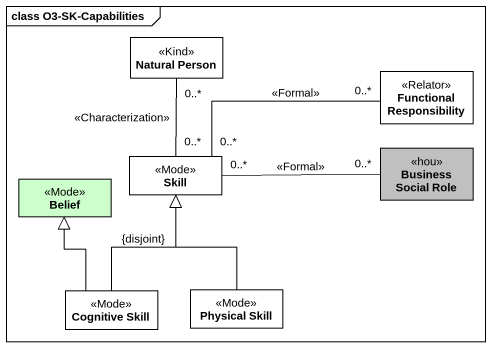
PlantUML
@startuml
mainframe class O3-SK-Capabilities
hide circle
hide empty members
class "Natural Person" as Natural_Person <<Kind>> #FFFFFF
class "Functional Responsibility" as Functional_Responsibility <<Relator>> #FFFFFF
class Skill <<Mode>> #FFFFFF
class "Business Social Role" as Business_Social_Role <<hou>> #C0C0C0
class Belief <<Mode>> #CCFFCC
class "Cognitive Skill" as Cognitive_Skill <<Mode>> #FFFFFF
class "Physical Skill" as Physical_Skill <<Mode>> #FFFFFF
Natural_Person "0..*" -- "0..*" Skill : <<Characterization>>
Functional_Responsibility "0..*" -left- "0..*" Skill : <<Formal>>
Business_Social_Role "0..*" -left- "0..*" Skill : <<Formal>>
Cognitive_Skill -up-|> Skill : {disjoint}
Cognitive_Skill -up-|> Belief
Physical_Skill -up-|> Skill
@enduml
